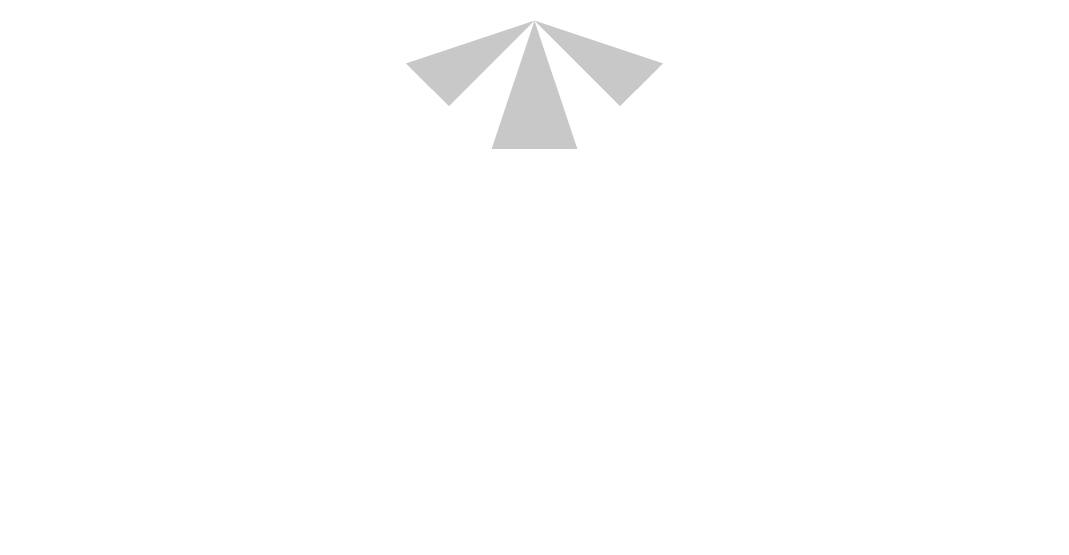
# Model space of a CAD drawing. Extents: x -5 to 5, y -5 to 0.
import ezdxf

# ---------------------------------------------------------------- set-up
doc = ezdxf.new("R2010")
doc.units = 0

msp = doc.modelspace()

# ---------------------------------------------------------------- hatches: boundary and pattern name
h = msp.add_hatch()
h.set_pattern_fill('ANGLE', color=256, scale=3.333333)
h.set_pattern_definition([(0, (0, 0), (0, 23.283), [16.933, -6.35]), (90, (0, 0), (-23.283, 1e-15), [16.933, -6.35])])
h.paths.add_polyline_path([(0, 0), (-5, -1.667), (-3.333, -3.333)])
h.paths.add_polyline_path([(-1.667, -5), (1.667, -5), (0, 0)])
h.paths.add_polyline_path([(3.333, -3.333), (5, -1.667), (0, 0)])
h = msp.add_hatch(color=256)
h.dxf.hatch_style = 1
h.paths.add_polyline_path([(0, 0), (-1.25, -0.417), (-0.833, -0.833)])
h.paths.add_polyline_path([(-0.417, -1.25), (0.417, -1.25), (0, 0)])
h.paths.add_polyline_path([(0, 0), (0.833, -0.833), (1.25, -0.417)])

doc.saveas('drawing.dxf')
